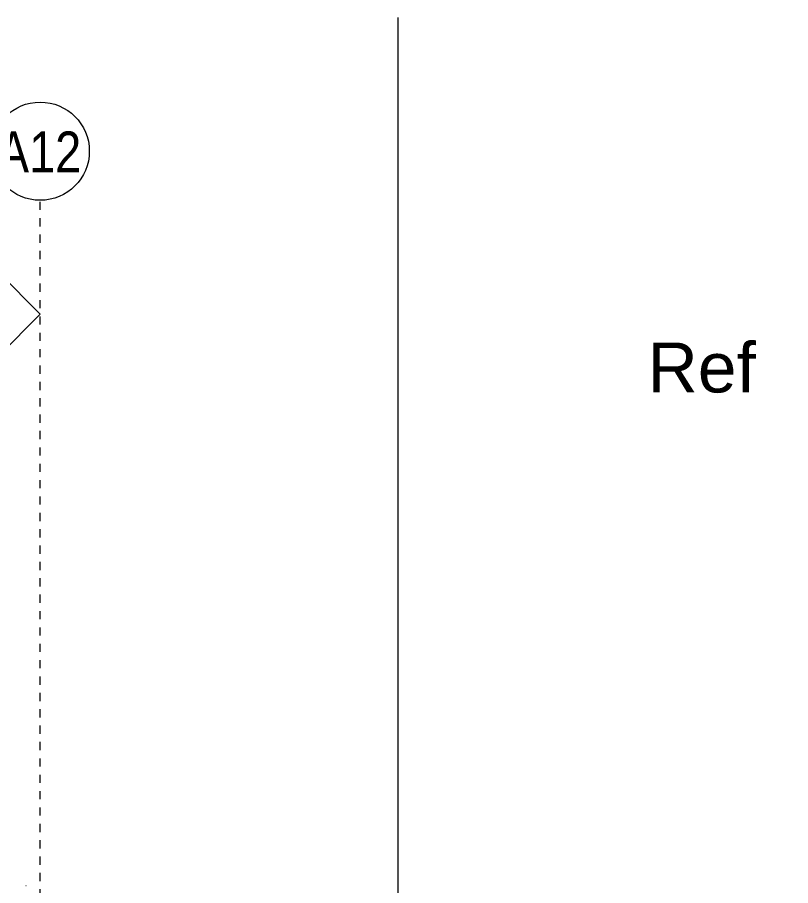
# Model space of a CAD drawing. Header units: metres. Extents: x -2362 to -2010, y -1 to 30.
# Drawn here: x -2154.29 to -2144.85, y 17.77 to 28.38 of the extents above; entities that cross this region are included whole.
import ezdxf

# ---------------------------------------------------------------- set-up
doc = ezdxf.new("R2010")
doc.units = ezdxf.units.M
doc.linetypes.add('Grid Line', pattern=[0.021, 0.012, -0.003, 0.003, -0.003])
for name, color, linetype, lineweight in [('A-DETL', 90, 'Continuous', 50), ('A-DETL-GENF', 92, 'Continuous', 5), ('A-ROOF', 132, 'Continuous', 5), ('G-ANNO-SYMB', 111, 'Continuous', 5), ('S-GRID', 1, 'Continuous', 5), ('S-GRID-IDEN', 1, 'Continuous', 5)]:
    doc.layers.add(name, color=color, linetype=linetype, lineweight=lineweight)
doc.styles.add('Arial Narrow', font='ARIALN.TTF', dxfattribs={"height": 0.5})
doc.styles.add('Arial_1', font='arial.ttf', dxfattribs={"height": 0.6096})

# ---------------------------------------------------------------- blocks, each defined once
blk = doc.blocks.new('Roof Gutters3 - Roof Gutters-1885272-SOUTH EAST - PART A')
at = {"layer": 'A-ROOF'}
blk.add_line((-913.425, 17.77), (-913.423, 17.77), dxfattribs=at)
blk = doc.blocks.new('Dimension - Grids _2D_ - 1-200-1063965-SOUTH EAST - PART A')
at = {"layer": 'A-DETL-GENF'}
for p, q in [((-972.751, 25.253), (-973.251, 24.753)), ((-973.251, 24.753), (-972.751, 25.253)), ((-963.751, 25.253), (-972.751, 25.253)), ((-972.751, 25.253), (-963.751, 25.253)), ((-963.251, 24.753), (-963.751, 25.253)), ((-963.251, 24.753), (-963.751, 25.253)), ((-973.251, 24.753), (-972.751, 24.253)), ((-973.251, 24.753), (-972.751, 24.253)), ((-963.751, 24.253), (-963.251, 24.753)), ((-963.251, 24.753), (-963.751, 24.253)), ((-972.751, 24.253), (-963.751, 24.253)), ((-972.751, 24.253), (-963.751, 24.253))]:
    blk.add_line(p, q, dxfattribs=at)
blk = doc.blocks.new('Grid - A1-3055139-SOUTH EAST - PART A')
at = {"layer": 'S-GRID-IDEN'}
blk.add_circle((-1014.851, 26.743), 0.6, dxfattribs=at)

msp = doc.modelspace()

# ---------------------------------------------------------------- linework, layer by layer
at = {"layer": 'A-DETL', "lineweight": 15}
msp.add_line((-2149.646, 28.378), (-2149.646, 13.575), dxfattribs=at)
at = {"layer": 'S-GRID', "linetype": 'Grid Line'}
msp.add_line((-2154.015, 0.225), (-2154.015, 26.143), dxfattribs=at)

# ---------------------------------------------------------------- block references
at = {"layer": 'A-DETL-GENF'}
msp.add_blockref('Dimension - Grids _2D_ - 1-200-1063965-SOUTH EAST - PART A', (-1190.764, 0), dxfattribs=at)
at = {"layer": 'A-ROOF'}
msp.add_blockref('Roof Gutters3 - Roof Gutters-1885272-SOUTH EAST - PART A', (-1240.764, 0), dxfattribs=at)
at = {"layer": 'S-GRID-IDEN'}
msp.add_blockref('Grid - A1-3055139-SOUTH EAST - PART A', (-1139.164, 0), dxfattribs=at)

# ---------------------------------------------------------------- texts
at = {"layer": 'G-ANNO-SYMB', "insert": (-2146.599, 24.405), "char_height": 0.6096, "width": 1.59602, "attachment_point": 1, "line_spacing_factor": 0.941778, "style": 'Arial_1', "bg_fill": 3, "box_fill_scale": 1.25, "bg_fill_color": 256, "bg_fill_true_color": 13158600, "bg_fill_transparency": 0}
msp.add_mtext('Ref', dxfattribs=at)
at = {"layer": 'S-GRID-IDEN', "insert": (-2154.533, 26.984), "char_height": 0.5, "width": 1.2346, "attachment_point": 1, "style": 'Arial Narrow'}
msp.add_mtext('A12', dxfattribs=at)

doc.saveas('drawing.dxf')
